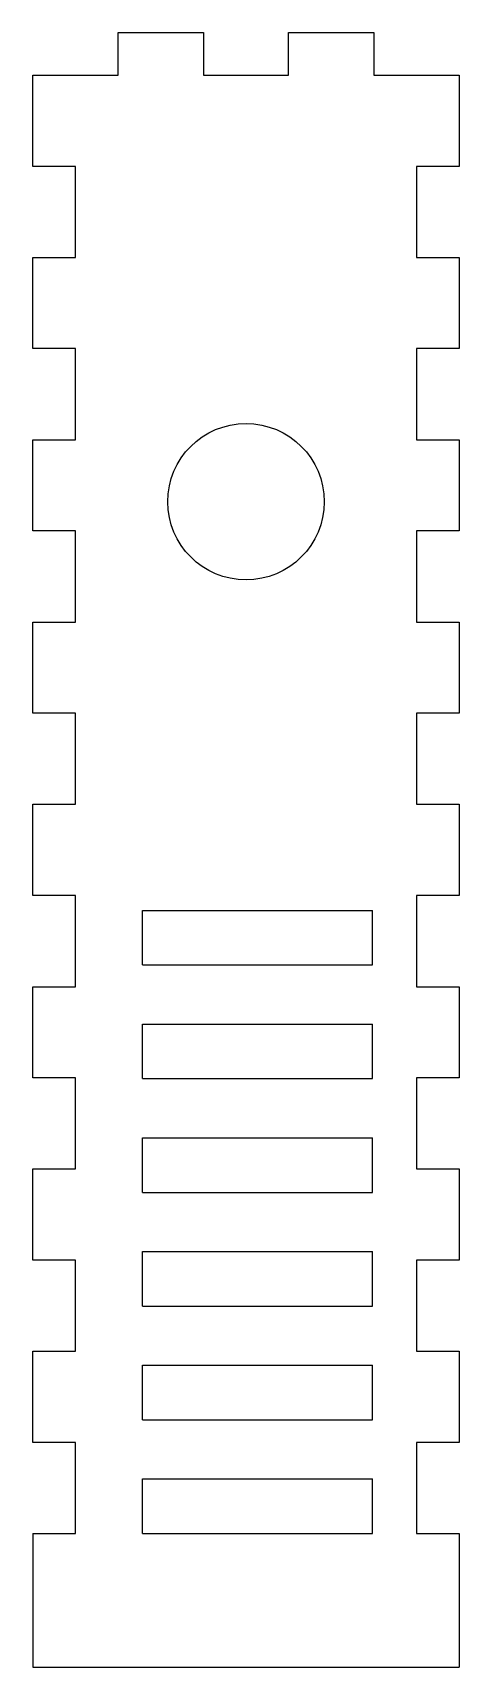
# Model space of a CAD drawing. Extents: x 68 to 98, y -56 to 59.
import ezdxf

# ---------------------------------------------------------------- set-up
doc = ezdxf.new("R2010")
doc.units = 0
doc.header["$MEASUREMENT"] = 0
doc.layers.add('VISIBLE', color=7, linetype='CONTINUOUS')

msp = doc.modelspace()

# ---------------------------------------------------------------- linework, layer by layer
at = {"layer": 'VISIBLE'}
for p, q in [((74, 59.28), (80, 59.28)), ((74, 56.28), (74, 59.28)), ((80, 59.28), (80, 56.28)), ((86, 59.28), (92, 59.28)), ((86, 56.28), (86, 59.28)), ((92, 59.28), (92, 56.28)), ((68, 56.28), (74, 56.28)), ((68, 49.87), (68, 56.28)), ((80, 56.28), (86, 56.28)), ((92, 56.28), (98, 56.28)), ((98, 56.28), (98, 49.87)), ((71, 49.87), (68, 49.87)), ((71, 43.46), (71, 49.87)), ((95, 49.87), (95, 43.46)), ((98, 49.87), (95, 49.87)), ((68, 43.46), (71, 43.46)), ((68, 37.05), (68, 43.46)), ((95, 43.46), (98, 43.46)), ((98, 43.46), (98, 37.05)), ((71, 37.05), (68, 37.05)), ((71, 30.63), (71, 37.05)), ((95, 37.05), (95, 30.63)), ((98, 37.05), (95, 37.05)), ((68, 30.63), (71, 30.63)), ((68, 24.22), (68, 30.63)), ((95, 30.63), (98, 30.63)), ((98, 30.63), (98, 24.22)), ((71, 24.22), (68, 24.22)), ((71, 17.81), (71, 24.22)), ((95, 24.22), (95, 17.81)), ((98, 24.22), (95, 24.22)), ((68, 17.81), (71, 17.81)), ((68, 11.4), (68, 17.81)), ((95, 17.81), (98, 17.81)), ((98, 17.81), (98, 11.4)), ((71, 11.4), (68, 11.4)), ((71, 4.99), (71, 11.4)), ((95, 11.4), (95, 4.99)), ((98, 11.4), (95, 11.4)), ((68, 4.99), (71, 4.99)), ((68, -1.43), (68, 4.99)), ((95, 4.99), (98, 4.99)), ((98, 4.99), (98, -1.43)), ((71, -1.43), (68, -1.43)), ((71, -7.84), (71, -1.43)), ((95, -1.43), (95, -7.84)), ((98, -1.43), (95, -1.43)), ((75.71, -6.31), (75.71, -2.47)), ((75.71, -2.47), (91.89, -2.47)), ((91.89, -6.31), (91.89, -2.47)), ((75.71, -6.31), (91.89, -6.31)), ((68, -7.84), (71, -7.84)), ((68, -14.25), (68, -7.84)), ((95, -7.84), (98, -7.84)), ((98, -7.84), (98, -14.25)), ((75.71, -14.31), (75.71, -10.47)), ((75.71, -10.47), (91.89, -10.47)), ((91.89, -14.31), (91.89, -10.47)), ((71, -14.25), (68, -14.25)), ((71, -20.66), (71, -14.25)), ((75.71, -14.31), (91.89, -14.31)), ((95, -14.25), (95, -20.66)), ((98, -14.25), (95, -14.25)), ((75.71, -22.31), (75.71, -18.47)), ((75.71, -18.47), (91.89, -18.47)), ((91.89, -22.31), (91.89, -18.47)), ((68, -20.66), (71, -20.66)), ((68, -27.07), (68, -20.66)), ((95, -20.66), (98, -20.66)), ((98, -20.66), (98, -27.07)), ((75.71, -22.31), (91.89, -22.31)), ((71, -27.07), (68, -27.07)), ((71, -33.49), (71, -27.07)), ((75.71, -30.31), (75.71, -26.47)), ((75.71, -26.47), (91.89, -26.47)), ((91.89, -30.31), (91.89, -26.47)), ((95, -27.07), (95, -33.49)), ((98, -27.07), (95, -27.07)), ((75.71, -30.31), (91.89, -30.31)), ((68, -33.49), (71, -33.49)), ((68, -39.9), (68, -33.49)), ((75.71, -38.31), (75.71, -34.47)), ((75.71, -34.47), (91.89, -34.47)), ((91.89, -38.31), (91.89, -34.47)), ((95, -33.49), (98, -33.49)), ((98, -33.49), (98, -39.9)), ((75.71, -38.31), (91.89, -38.31)), ((71, -39.9), (68, -39.9)), ((71, -46.31), (71, -39.9)), ((95, -39.9), (95, -46.31)), ((98, -39.9), (95, -39.9)), ((75.71, -46.31), (75.71, -42.47)), ((75.71, -42.47), (91.89, -42.47)), ((91.89, -46.31), (91.89, -42.47)), ((68, -46.31), (71, -46.31)), ((68, -46.31), (68, -55.72)), ((75.71, -46.31), (91.89, -46.31)), ((95, -46.31), (98, -46.31)), ((98, -46.31), (98, -55.72)), ((68, -55.72), (98, -55.72))]:
    msp.add_line(p, q, dxfattribs=at)
msp.add_circle((83, 26.28), 5.5, dxfattribs=at)

doc.saveas('drawing.dxf')
